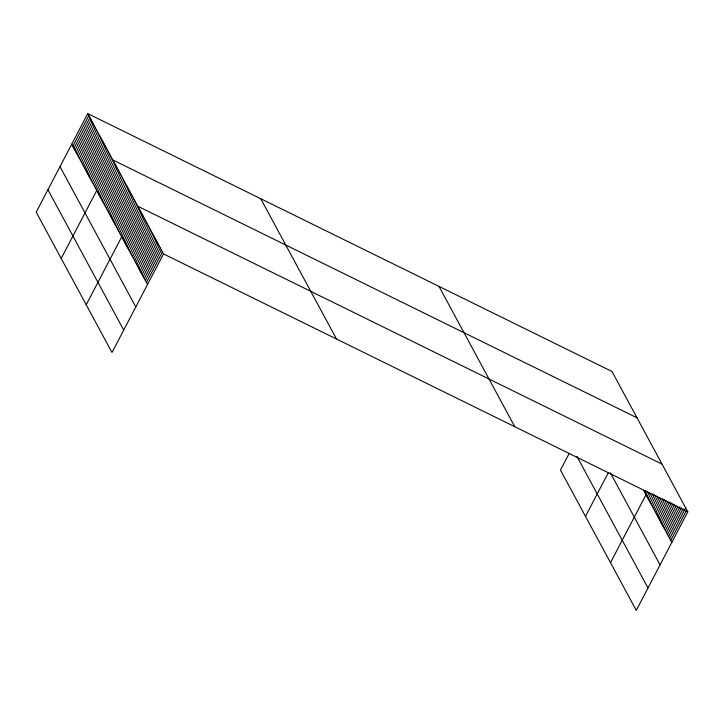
<?xml version="1.0" encoding="UTF-8"?>
<svg xmlns="http://www.w3.org/2000/svg" width="724" height="724" viewBox="0 0 724 724"><rect width="100%" height="100%" fill="white"/><g stroke="black" fill="none" stroke-linecap="round" stroke-linejoin="round"><path stroke-width="1.09" d="M87.731 113.605L36.2 212.168L111.994 352.498L163.524 253.934L87.731 113.605L612.006 371.502L687.8 511.832L636.269 610.395L560.476 470.066L569.272 453.242M72.816 146.23L88.817 115.623M73.902 148.239L89.903 117.632M74.988 150.257L90.989 119.65M76.074 152.266L92.075 121.659M77.16 154.284L93.161 123.677M78.255 156.293L94.256 125.686M79.341 158.312L95.342 127.705M80.427 160.321L96.428 129.714M81.513 162.339L97.514 131.732M82.599 164.348L98.6 133.741M83.685 166.366L99.686 135.759M84.78 168.375L100.781 137.768M85.866 170.393L101.867 139.786M86.952 172.403L102.953 141.795M88.038 174.421L104.039 143.805M89.124 176.43L105.125 145.823M90.21 178.439L106.211 147.832M91.296 180.457L107.306 149.85M92.391 182.466L108.392 151.859M93.477 184.484L109.478 153.877M94.563 186.493L110.564 155.886M95.649 188.512L111.65 157.904M61.214 258.477L112.736 159.913L637.02 417.811M97.821 192.539L113.831 161.932M98.916 194.548L114.917 163.941M100.002 196.566L116.003 165.959M101.089 198.575L117.089 167.968M102.175 200.593L118.175 169.986M103.26 202.602L119.261 171.995M104.347 204.62L120.347 174.013M105.442 206.63L121.442 176.023M106.528 208.648L122.528 178.041M107.614 210.657L123.614 180.05M108.7 212.675L124.7 182.068M109.786 214.684L125.786 184.077M110.872 216.693L126.872 186.086M111.967 218.711L127.967 188.104M113.053 220.72L129.053 190.113M114.139 222.739L130.139 192.132M115.225 224.748L131.225 194.141M116.311 226.766L132.311 196.159M117.397 228.775L133.397 198.168M118.492 230.793L134.492 200.186M119.578 232.802L135.578 202.195M120.664 234.82L136.664 204.213M86.219 304.786L137.75 206.222L662.035 464.12M122.827 238.82L138.827 208.213M123.895 240.811L139.895 210.204M124.971 242.793L140.972 212.186M126.048 244.784L142.049 214.177M127.116 246.775L143.117 216.168M128.193 248.757L144.194 218.15M129.261 250.748L145.271 220.141M130.338 252.739L146.338 222.132M131.415 254.721L147.415 224.114M132.483 256.712L148.492 226.105M133.56 258.703L149.56 228.096M134.637 260.685L150.637 230.078M135.705 262.676L151.705 232.069M136.782 264.667L152.782 234.06M137.859 266.649L153.859 236.042M138.927 268.64L154.927 238.033M140.004 270.631L156.004 240.024M141.08 272.613L157.081 242.006M142.148 274.604L158.149 243.997M143.225 276.595L159.226 245.988M144.302 278.577L160.303 247.97M145.37 280.568L161.371 249.961M146.447 282.559L162.447 251.952M585.49 516.375L608.287 472.772M644.939 492.709L645.971 490.736M610.504 562.684L647.582 491.759M647.102 496.709L649.166 492.763M648.179 498.7L650.758 493.768M649.247 500.691L652.867 493.777M650.324 502.673L654.451 494.782M651.401 504.664L656.044 495.777M652.469 506.655L657.636 496.782M653.546 508.637L659.22 497.777M654.623 510.628L660.813 498.782M655.691 512.619L662.922 498.791M656.768 514.601L664.505 499.795M657.845 516.592L666.098 500.8M658.912 518.583L667.691 501.795M659.989 520.565L669.791 501.813M661.057 522.556L671.383 502.809M662.134 524.547L672.976 503.814M663.211 526.529L674.569 504.809M664.279 528.52L676.153 505.814M665.356 530.511L677.745 506.809M666.433 532.493L679.854 506.827M667.501 534.484L681.438 507.823M668.578 536.475L683.031 508.827M669.655 538.457L685.655 507.85M670.723 540.448L686.207 510.827M163.524 253.934L687.8 511.832M643.853 490.7L671.8 542.439M610.377 472.853L660.071 564.865M576.919 456.364L647.998 587.969M438.997 286.396L514.791 426.726M260.74 198.711L336.533 339.04M71.73 144.212L147.515 284.541M60.002 166.638L135.795 306.967M47.92 189.742L123.713 330.072"/></g></svg>
